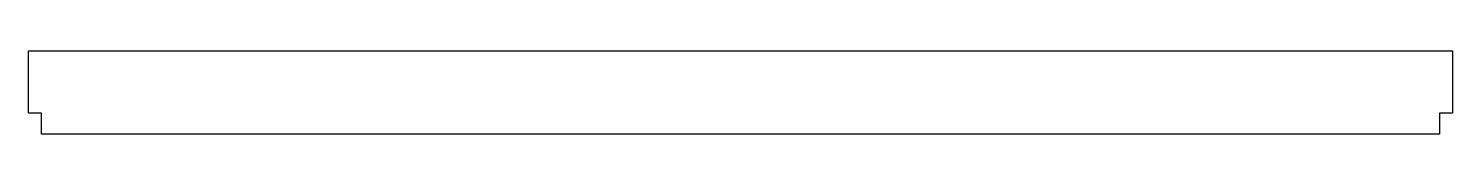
# Model space of a CAD drawing. Header units: millimetres. Extents: x 0 to 686, y 450 to 490.
import ezdxf

# ---------------------------------------------------------------- set-up
doc = ezdxf.new("R2010")
doc.units = ezdxf.units.MM
doc.layers.get('0').update_dxf_attribs({"linetype": 'CONTINUOUS'})

msp = doc.modelspace()

# ---------------------------------------------------------------- linework, layer by layer
msp.add_lwpolyline([(0, 490), (685.8, 490), (685.8, 460), (679.45, 460), (679.45, 450), (6.35, 450), (6.35, 460), (0, 460)], close=True)

doc.saveas('drawing.dxf')
